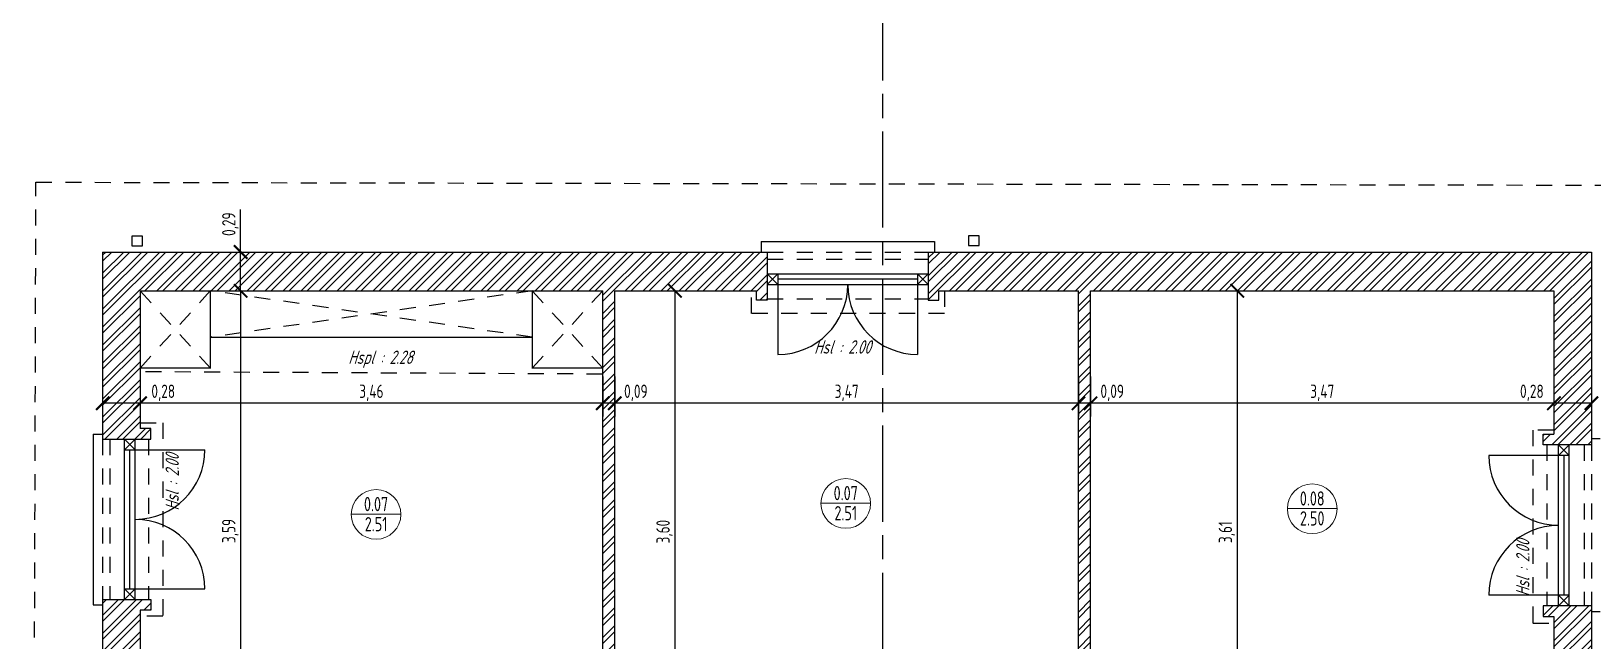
# Model space of a CAD drawing. Header units: metres. Extents: x -173 to 927, y -225 to 260.
# Drawn here: x 462.71 to 474.39, y 20.01 to 24.57 of the extents above; entities that cross this region are included whole.
import ezdxf
from ezdxf.enums import TextEntityAlignment as Align

# ---------------------------------------------------------------- set-up
doc = ezdxf.new("R2010")
doc.units = ezdxf.units.M
doc.header["$LTSCALE"] = 0.01
doc.header["$PDMODE"] = 2
doc.header["$PDSIZE"] = 0.05
doc.linetypes.add('ACAD_ISO02W100', pattern=[15, 12, -3])
doc.linetypes.add('ACAD_ISO08W100', pattern=[36, 24, -3, 6, -3])
for name, color, linetype in [('Cassure plafond', 49, 'ACAD_ISO02W100'), ('Chassis', 71, 'Continuous'), ('Cotations', 163, 'Continuous'), ('DEP', 170, 'Continuous'), ('Hachures', 250, 'Continuous'), ('Linteau', 2, 'ACAD_ISO02W100'), ('Menuiserie', 35, 'Continuous'), ('Mur', 1, 'Continuous'), ('Niveaux', 2, 'Continuous'), ('Porte', 2, 'Continuous'), ('Seuil', 161, 'Continuous'), ('Trait de Coupe', 4, 'ACAD_ISO08W100')]:
    doc.layers.add(name, color=color, linetype=linetype)
doc.layers.add('Niveaux sol-plafond', color=2, linetype='Continuous', lineweight=0)
doc.styles.add('ISO', font='isocp.shx', dxfattribs={"width": 0.8})
doc.dimstyles.new('ISO DE CEUSTER', dxfattribs={"dimtxt": 0.1, "dimasz": 0.1, "dimexe": 0.1, "dimexo": 0.1, "dimgap": 0.02, "dimtad": 1, "dimzin": 1, "dimtxsty": 'ISO', "dimblk": 'ARCHTICK', "dimcen": 2.5, "dimclrd": 256, "dimclre": 256, "dimclrt": 256, "dimadec": 0, "dimazin": 0, "dimtfac": 1, "dimtix": 1, "dimtmove": 1, "dimatfit": 3, "dimldrblk": 'CLOSEDBLANK', "dimfxl": 0.1, "dimfxlon": 1, "dimlwd": -1, "dimlwe": -1, "dimarcsym": 0})

# ---------------------------------------------------------------- blocks, each defined once
blk = doc.blocks.new('_ArchTick')
at = {"color": 0, "linetype": 'ByBlock', "const_width": 0.15}
blk.add_lwpolyline([(-0.5, -0.5), (0.5, 0.5)], dxfattribs=at)
blk = doc.blocks.new('*D30')
at = {"layer": 'Cotations', "transparency": 16777216}
for p, q in [((474.095, 21.985), (474.095, 21.685)), ((474.375, 21.985), (474.375, 21.685)), ((474.375, 21.785), (474.095, 21.785))]:
    blk.add_line(p, q, dxfattribs=at)
at = {"layer": 'Defpoints', "color": 0, "transparency": 16777216}
for p in [(474.375, 22.916), (474.095, 22.626), (474.095, 21.785)]:
    blk.add_point(p, dxfattribs=at)
at = {"layer": 'Cotations', "transparency": 16777216, "xscale": 0.1, "yscale": 0.1, "zscale": 0.1, "rotation": 180}
blk.add_blockref('_ArchTick', (474.095, 21.785), dxfattribs=at)
at = {"layer": 'Cotations', "transparency": 16777216, "xscale": 0.1, "yscale": 0.1, "zscale": 0.1}
blk.add_blockref('_ArchTick', (474.375, 21.785), dxfattribs=at)
at = {"layer": 'Cotations', "transparency": 16777216, "insert": (473.93, 21.863), "char_height": 0.1, "attachment_point": 5, "style": 'ISO'}
blk.add_mtext('0,28', dxfattribs=at)
blk = doc.blocks.new('_ClosedBlank')
at = {"color": 0, "linetype": 'ByBlock', "lineweight": -2}
for p, q in [((-1, 0.17), (0, 0)), ((-1, 0.17), (-1, -0.17)), ((0, 0), (-1, -0.17))]:
    blk.add_line(p, q, dxfattribs=at)
blk = doc.blocks.new('*D31')
at = {"layer": 'Cotations', "transparency": 16777216}
for p, q in [((470.629, 21.985), (470.629, 21.685)), ((474.095, 21.985), (474.095, 21.685)), ((474.095, 21.785), (470.629, 21.785))]:
    blk.add_line(p, q, dxfattribs=at)
at = {"layer": 'Defpoints', "color": 0, "transparency": 16777216}
for p in [(470.629, 22.626), (474.095, 22.626), (470.629, 21.785)]:
    blk.add_point(p, dxfattribs=at)
at = {"layer": 'Cotations', "transparency": 16777216, "xscale": 0.1, "yscale": 0.1, "zscale": 0.1, "rotation": 180}
blk.add_blockref('_ArchTick', (470.629, 21.785), dxfattribs=at)
at = {"layer": 'Cotations', "transparency": 16777216, "xscale": 0.1, "yscale": 0.1, "zscale": 0.1}
blk.add_blockref('_ArchTick', (474.095, 21.785), dxfattribs=at)
at = {"layer": 'Cotations', "transparency": 16777216, "insert": (472.362, 21.863), "char_height": 0.1, "attachment_point": 5, "style": 'ISO'}
blk.add_mtext('3,47', dxfattribs=at)
blk = doc.blocks.new('*D32')
at = {"layer": 'Cotations', "transparency": 16777216}
for p, q in [((470.539, 21.985), (470.539, 21.685)), ((470.629, 21.985), (470.629, 21.685)), ((470.629, 21.785), (470.539, 21.785))]:
    blk.add_line(p, q, dxfattribs=at)
at = {"layer": 'Defpoints', "color": 0, "transparency": 16777216}
for p in [(470.539, 22.626), (470.629, 22.626), (470.539, 21.785)]:
    blk.add_point(p, dxfattribs=at)
at = {"layer": 'Cotations', "transparency": 16777216, "xscale": 0.1, "yscale": 0.1, "zscale": 0.1, "rotation": 180}
blk.add_blockref('_ArchTick', (470.539, 21.785), dxfattribs=at)
at = {"layer": 'Cotations', "transparency": 16777216, "xscale": 0.1, "yscale": 0.1, "zscale": 0.1}
blk.add_blockref('_ArchTick', (470.629, 21.785), dxfattribs=at)
at = {"layer": 'Cotations', "transparency": 16777216, "insert": (470.791, 21.863), "char_height": 0.1, "attachment_point": 5, "style": 'ISO'}
blk.add_mtext('0,09', dxfattribs=at)
blk = doc.blocks.new('*D33')
at = {"layer": 'Cotations', "transparency": 16777216}
for p, q in [((467.07, 21.985), (467.07, 21.685)), ((470.539, 21.985), (470.539, 21.685)), ((470.539, 21.785), (467.07, 21.785))]:
    blk.add_line(p, q, dxfattribs=at)
at = {"layer": 'Defpoints', "color": 0, "transparency": 16777216}
for p in [(467.07, 22.626), (470.539, 22.626), (467.07, 21.785)]:
    blk.add_point(p, dxfattribs=at)
at = {"layer": 'Cotations', "transparency": 16777216, "xscale": 0.1, "yscale": 0.1, "zscale": 0.1, "rotation": 180}
blk.add_blockref('_ArchTick', (467.07, 21.785), dxfattribs=at)
at = {"layer": 'Cotations', "transparency": 16777216, "xscale": 0.1, "yscale": 0.1, "zscale": 0.1}
blk.add_blockref('_ArchTick', (470.539, 21.785), dxfattribs=at)
at = {"layer": 'Cotations', "transparency": 16777216, "insert": (468.805, 21.863), "char_height": 0.1, "attachment_point": 5, "style": 'ISO'}
blk.add_mtext('3,47', dxfattribs=at)
blk = doc.blocks.new('*D34')
at = {"layer": 'Cotations', "transparency": 16777216}
for p, q in [((466.98, 21.985), (466.98, 21.685)), ((467.07, 21.985), (467.07, 21.685)), ((467.07, 21.785), (466.98, 21.785))]:
    blk.add_line(p, q, dxfattribs=at)
at = {"layer": 'Defpoints', "color": 0, "transparency": 16777216}
for p in [(466.98, 22.626), (467.07, 22.626), (466.98, 21.785)]:
    blk.add_point(p, dxfattribs=at)
at = {"layer": 'Cotations', "transparency": 16777216, "xscale": 0.1, "yscale": 0.1, "zscale": 0.1, "rotation": 180}
blk.add_blockref('_ArchTick', (466.98, 21.785), dxfattribs=at)
at = {"layer": 'Cotations', "transparency": 16777216, "xscale": 0.1, "yscale": 0.1, "zscale": 0.1}
blk.add_blockref('_ArchTick', (467.07, 21.785), dxfattribs=at)
at = {"layer": 'Cotations', "transparency": 16777216, "insert": (467.228, 21.863), "char_height": 0.1, "attachment_point": 5, "style": 'ISO'}
blk.add_mtext('0,09', dxfattribs=at)
blk = doc.blocks.new('*D35')
at = {"layer": 'Cotations', "transparency": 16777216}
for p, q in [((463.52, 21.985), (463.52, 21.685)), ((466.98, 21.985), (466.98, 21.685)), ((466.98, 21.785), (463.52, 21.785))]:
    blk.add_line(p, q, dxfattribs=at)
at = {"layer": 'Defpoints', "color": 0, "transparency": 16777216}
for p in [(463.52, 22.626), (466.98, 22.626), (463.52, 21.785)]:
    blk.add_point(p, dxfattribs=at)
at = {"layer": 'Cotations', "transparency": 16777216, "xscale": 0.1, "yscale": 0.1, "zscale": 0.1, "rotation": 180}
blk.add_blockref('_ArchTick', (463.52, 21.785), dxfattribs=at)
at = {"layer": 'Cotations', "transparency": 16777216, "xscale": 0.1, "yscale": 0.1, "zscale": 0.1}
blk.add_blockref('_ArchTick', (466.98, 21.785), dxfattribs=at)
at = {"layer": 'Cotations', "transparency": 16777216, "insert": (465.25, 21.863), "char_height": 0.1, "attachment_point": 5, "style": 'ISO'}
blk.add_mtext('3,46', dxfattribs=at)
blk = doc.blocks.new('*D36')
at = {"layer": 'Cotations', "transparency": 16777216}
for p, q in [((463.24, 21.985), (463.24, 21.685)), ((463.52, 21.985), (463.52, 21.685)), ((463.52, 21.785), (463.24, 21.785))]:
    blk.add_line(p, q, dxfattribs=at)
at = {"layer": 'Defpoints', "color": 0, "transparency": 16777216}
for p in [(463.24, 22.916), (463.52, 22.626), (463.24, 21.785)]:
    blk.add_point(p, dxfattribs=at)
at = {"layer": 'Cotations', "transparency": 16777216, "xscale": 0.1, "yscale": 0.1, "zscale": 0.1, "rotation": 180}
blk.add_blockref('_ArchTick', (463.24, 21.785), dxfattribs=at)
at = {"layer": 'Cotations', "transparency": 16777216, "xscale": 0.1, "yscale": 0.1, "zscale": 0.1}
blk.add_blockref('_ArchTick', (463.52, 21.785), dxfattribs=at)
at = {"layer": 'Cotations', "transparency": 16777216, "insert": (463.693, 21.863), "char_height": 0.1, "attachment_point": 5, "style": 'ISO'}
blk.add_mtext('0,28', dxfattribs=at)
blk = doc.blocks.new('*D46')
at = {"layer": 'Cotations', "transparency": 16777216}
for p, q in [((464.272, 22.916), (464.272, 23.233)), ((464.072, 22.916), (464.372, 22.916)), ((464.272, 22.626), (464.272, 22.916)), ((464.072, 22.626), (464.372, 22.626))]:
    blk.add_line(p, q, dxfattribs=at)
at = {"layer": 'Defpoints', "color": 0, "transparency": 16777216}
for p in [(463.24, 22.916), (463.52, 22.626), (464.272, 22.626)]:
    blk.add_point(p, dxfattribs=at)
at = {"layer": 'Cotations', "transparency": 16777216, "xscale": 0.1, "yscale": 0.1, "zscale": 0.1}
for p, rotation in [((464.272, 22.916), 90), ((464.272, 22.626), 270)]:
    blk.add_blockref('_ArchTick', p, dxfattribs=dict(at, rotation=rotation))
at = {"layer": 'Cotations', "transparency": 16777216, "insert": (464.195, 23.124), "char_height": 0.1, "attachment_point": 5, "rotation": 90, "style": 'ISO'}
blk.add_mtext('0,29', dxfattribs=at)
blk = doc.blocks.new('*D47')
at = {"layer": 'Cotations', "transparency": 16777216}
for p, q in [((464.072, 22.626), (464.372, 22.626)), ((464.272, 22.626), (464.272, 19.035)), ((464.072, 19.035), (464.372, 19.035))]:
    blk.add_line(p, q, dxfattribs=at)
at = {"layer": 'Defpoints', "color": 0, "transparency": 16777216}
for p in [(463.52, 22.626), (463.52, 19.035), (464.272, 19.035)]:
    blk.add_point(p, dxfattribs=at)
at = {"layer": 'Cotations', "transparency": 16777216, "xscale": 0.1, "yscale": 0.1, "zscale": 0.1}
for p, rotation in [((464.272, 22.626), 90), ((464.272, 19.035), 270)]:
    blk.add_blockref('_ArchTick', p, dxfattribs=dict(at, rotation=rotation))
at = {"layer": 'Cotations', "transparency": 16777216, "insert": (464.195, 20.83), "char_height": 0.1, "attachment_point": 5, "rotation": 90, "style": 'ISO'}
blk.add_mtext('3,59', dxfattribs=at)
blk = doc.blocks.new('*D54')
at = {"layer": 'Cotations', "transparency": 16777216}
for p, q in [((467.32, 22.626), (467.62, 22.626)), ((467.52, 22.626), (467.52, 19.025)), ((467.32, 19.025), (467.62, 19.025))]:
    blk.add_line(p, q, dxfattribs=at)
at = {"layer": 'Defpoints', "color": 0, "transparency": 16777216}
for p in [(467.07, 22.626), (467.07, 19.025), (467.52, 19.025)]:
    blk.add_point(p, dxfattribs=at)
at = {"layer": 'Cotations', "transparency": 16777216, "xscale": 0.1, "yscale": 0.1, "zscale": 0.1}
for p, rotation in [((467.52, 22.626), 90), ((467.52, 19.025), 270)]:
    blk.add_blockref('_ArchTick', p, dxfattribs=dict(at, rotation=rotation))
at = {"layer": 'Cotations', "transparency": 16777216, "insert": (467.443, 20.825), "char_height": 0.1, "attachment_point": 5, "rotation": 90, "style": 'ISO'}
blk.add_mtext('3,60', dxfattribs=at)
blk = doc.blocks.new('*D59')
at = {"layer": 'Cotations', "transparency": 16777216}
for p, q in [((471.526, 22.626), (471.826, 22.626)), ((471.726, 22.626), (471.726, 19.016)), ((471.526, 19.016), (471.826, 19.016))]:
    blk.add_line(p, q, dxfattribs=at)
at = {"layer": 'Defpoints', "color": 0, "transparency": 16777216}
for p in [(470.629, 22.626), (470.629, 19.016), (471.726, 19.016)]:
    blk.add_point(p, dxfattribs=at)
at = {"layer": 'Cotations', "transparency": 16777216, "xscale": 0.1, "yscale": 0.1, "zscale": 0.1}
for p, rotation in [((471.726, 22.626), 90), ((471.726, 19.016), 270)]:
    blk.add_blockref('_ArchTick', p, dxfattribs=dict(at, rotation=rotation))
at = {"layer": 'Cotations', "transparency": 16777216, "insert": (471.649, 20.821), "char_height": 0.1, "attachment_point": 5, "rotation": 90, "style": 'ISO'}
blk.add_mtext('3,61', dxfattribs=at)

msp = doc.modelspace()

# ---------------------------------------------------------------- hatches: boundary and pattern name
at = {"layer": 'Hachures'}
h = msp.add_hatch(dxfattribs=at)
h.set_pattern_fill('ANSI32', color=256, scale=0.01)
h.paths.add_polyline_path([(468.211, 22.916), (463.24, 22.916), (463.24, 21.517), (463.601, 21.517), (463.601, 21.597), (463.52, 21.597), (463.52, 22.626), (466.98, 22.626), (466.98, 19.025), (466.889, 19.026), (466.888, 18.936), (467.16, 18.935), (467.16, 19.025), (467.07, 19.025), (467.07, 22.626), (468.131, 22.626), (468.131, 22.556), (468.211, 22.556)])
h.paths.add_polyline_path([(463.52, 20.237), (463.601, 20.237), (463.601, 20.317), (463.24, 20.317), (463.24, 18.17), (463.624, 18.17), (463.624, 18.25), (463.52, 18.25), (463.52, 18.945), (465.723, 18.939), (465.723, 18.856), (465.813, 18.856), (465.813, 18.939), (466.132, 18.938), (466.132, 19.028), (463.52, 19.035)])
h.paths.add_polyline_path([(465.813, 17.858), (469.562, 17.858), (469.562, 17.948), (465.813, 17.948), (465.813, 18.117), (465.723, 18.117), (465.723, 16.472), (465.099, 16.472), (465.099, 16.15), (463.52, 16.15), (463.52, 16.878), (463.624, 16.878), (463.624, 16.958), (463.24, 16.958), (463.24, 14.628), (463.624, 14.628), (463.624, 14.708), (463.52, 14.708), (463.52, 16.05), (465.182, 16.05), (465.182, 15.496), (465.813, 15.496)])
h.paths.add_polyline_path([(465.199, 16.15), (465.199, 16.372), (465.723, 16.372), (465.723, 16.15)], flags=16)
h.paths.add_polyline_path([(465.282, 16.05), (465.723, 16.05), (465.723, 15.596), (465.282, 15.596)], flags=16)
h.paths.add_polyline_path([(463.664, 13.229), (463.52, 13.229), (463.52, 13.429), (463.24, 13.429), (463.24, 12.663), (463.52, 12.663), (463.52, 12.979), (463.664, 12.979)])
h.paths.add_polyline_path([(467.45, 13.284), (467.364, 13.284), (467.364, 13.269), (464.946, 13.269), (464.946, 13.349), (464.866, 13.349), (464.866, 12.979), (467.45, 12.979)])
h.paths.add_polyline_path([(474.606, 11.974, 1), (474.711, 11.974, 1)])
h.paths.add_polyline_path([(474.359, 13.558), (474.04, 13.56), (474.038, 13.286), (474.358, 13.284)])
h.paths.add_polyline_path([(472.906, 17.948), (470.379, 17.948), (470.379, 17.858), (472.816, 17.858), (472.816, 16.215), (472.486, 16.215), (472.486, 14.761), (472.741, 14.761), (472.741, 14.702), (472.661, 14.702), (472.661, 14.622), (472.861, 14.622), (472.861, 14.588), (472.927, 14.588), (472.927, 14.622), (472.941, 14.622), (472.941, 14.795), (473.196, 14.795), (473.196, 16.215), (472.906, 16.215)])
h.paths.add_polyline_path([(473.046, 16.065), (473.046, 14.945), (472.636, 14.945), (472.636, 16.065)], flags=16)
h.paths.add_polyline_path([(474.375, 17.303), (474.015, 17.303), (474.015, 17.223), (474.095, 17.223), (474.095, 16.57), (474.067, 16.57), (474.067, 16.457), (474.375, 16.457)])
h.paths.add_polyline_path([(474.375, 20.27), (474.015, 20.27), (474.015, 20.19), (474.095, 20.19), (474.095, 19.006), (471.458, 19.013), (471.457, 18.923), (474.095, 18.916), (474.095, 18.587), (474.015, 18.587), (474.015, 18.507), (474.375, 18.507)])
h.paths.add_polyline_path([(474.375, 22.916), (469.415, 22.916), (469.415, 22.556), (469.495, 22.556), (469.495, 22.626), (470.539, 22.626), (470.539, 19.016), (467.892, 19.023), (467.892, 18.933), (470.719, 18.925), (470.719, 19.015), (470.629, 19.016), (470.629, 22.626), (474.095, 22.626), (474.095, 21.555), (474.015, 21.555), (474.015, 21.475), (474.375, 21.475)])
h.paths.add_polyline_path([(474.741, 19.711), (474.626, 19.711), (474.626, 19.596), (474.741, 19.596)])
h.paths.add_polyline_path([(474.75, 21.631), (474.635, 21.631), (474.635, 21.515), (474.75, 21.515)])
h.paths.add_polyline_path([(480.189, 19.697), (480.074, 19.697), (480.074, 19.582), (480.189, 19.582)])
h.paths.add_polyline_path([(480.189, 21.593), (480.074, 21.593), (480.074, 21.478), (480.189, 21.478)])
h.paths.add_polyline_path([(480.189, 23.486), (480.074, 23.486), (480.074, 23.371), (480.189, 23.371)])
h.paths.add_polyline_path([(474.75, 23.572), (474.635, 23.572), (474.635, 23.456), (474.75, 23.456)])
h.paths.add_polyline_path([(463.232, 8.596), (463.131, 8.596), (463.131, 8.497), (463.232, 8.497)])
h.paths.add_polyline_path([(467.037, 8.596), (466.937, 8.596), (466.937, 8.497), (467.037, 8.497)])
h.paths.add_polyline_path([(485.201, 31.16), (485.277, 31.159), (485.278, 31.197), (485.202, 31.198), (485.205, 31.268), (485.167, 31.27), (485.164, 31.199), (481.175, 31.286), (481.178, 31.356), (481.14, 31.357), (481.137, 31.287), (481.071, 31.288), (481.07, 31.25), (481.136, 31.249), (480.933, 26.262), (480.867, 26.263), (480.866, 26.225), (480.931, 26.224), (480.929, 26.16), (480.967, 26.159), (480.969, 26.223), (484.984, 26.135), (484.981, 26.072), (485.019, 26.071), (485.022, 26.134), (485.09, 26.133), (485.091, 26.171), (485.023, 26.172)])
h.paths.add_polyline_path([(484.985, 26.173), (480.971, 26.261), (481.174, 31.248), (485.163, 31.161)], flags=16)

# ---------------------------------------------------------------- linework, layer by layer
at = {"layer": 'Cassure plafond'}
for p, q in [((462.706, 11.454), (462.741, 23.438)), ((462.741, 23.438), (474.895, 23.415)), ((468.211, 22.862), (469.415, 22.862)), ((468.094, 22.456), (468.094, 22.626)), ((469.536, 22.626), (469.536, 22.456)), ((469.536, 22.456), (468.094, 22.456)), ((466.98, 22.003), (463.52, 22.02)), ((463.52, 21.639), (463.69, 21.639)), ((463.69, 21.639), (463.69, 20.193)), ((463.294, 21.517), (463.294, 20.317)), ((474.095, 21.584), (473.938, 21.584)), ((473.938, 21.584), (473.938, 20.14)), ((474.321, 21.475), (474.321, 20.27)), ((463.69, 20.193), (463.52, 20.193)), ((473.938, 20.14), (474.095, 20.14))]:
    msp.add_line(p, q, dxfattribs=at)
at = {"layer": 'Chassis'}
for p, q in [((468.211, 22.752), (469.415, 22.752)), ((468.291, 22.752), (468.211, 22.672)), ((468.291, 22.672), (468.211, 22.752)), ((468.211, 22.672), (469.415, 22.672)), ((468.291, 22.752), (468.291, 22.672)), ((469.335, 22.712), (468.291, 22.712)), ((469.335, 22.752), (469.335, 22.672)), ((469.415, 22.752), (469.335, 22.672)), ((469.415, 22.672), (469.335, 22.752)), ((463.404, 20.317), (463.404, 21.517)), ((463.484, 21.437), (463.404, 21.517)), ((463.404, 21.437), (463.484, 21.517)), ((463.484, 20.317), (463.484, 21.517)), ((463.404, 21.437), (463.484, 21.437)), ((463.444, 20.397), (463.444, 21.437)), ((474.13, 20.27), (474.13, 21.475)), ((474.21, 21.475), (474.13, 21.395)), ((474.21, 21.395), (474.13, 21.475)), ((474.21, 21.395), (474.13, 21.395)), ((474.17, 21.395), (474.17, 20.35)), ((474.21, 20.27), (474.21, 21.475)), ((463.404, 20.397), (463.484, 20.397)), ((463.484, 20.317), (463.404, 20.397)), ((463.404, 20.317), (463.484, 20.397)), ((474.21, 20.35), (474.13, 20.35)), ((474.21, 20.35), (474.13, 20.27)), ((474.21, 20.27), (474.13, 20.35))]:
    msp.add_line(p, q, dxfattribs=at)
at = {"layer": 'DEP'}
for points in [[(463.539, 23.034), (463.459, 23.034), (463.459, 22.961), (463.539, 22.961)], [(469.797, 23.037), (469.717, 23.037), (469.717, 22.964), (469.797, 22.964)]]:
    msp.add_lwpolyline(points, close=True, dxfattribs=at)
at = {"layer": 'Linteau'}
for p, q in [((468.211, 22.916), (469.415, 22.916)), ((468.211, 22.567), (469.415, 22.567)), ((463.24, 21.517), (463.24, 20.317)), ((463.584, 21.517), (463.584, 20.317)), ((474.041, 21.475), (474.041, 20.27)), ((474.375, 21.475), (474.375, 20.27))]:
    msp.add_line(p, q, dxfattribs=at)
at = {"layer": 'Menuiserie', "linetype": 'ACAD_ISO02W100'}
for p, q in [((464.046, 22.048), (463.52, 22.626)), ((463.52, 22.048), (464.046, 22.626)), ((466.453, 22.279), (464.046, 22.626)), ((466.453, 22.626), (464.046, 22.279)), ((466.98, 22.626), (466.453, 22.048)), ((466.98, 22.048), (466.453, 22.626))]:
    msp.add_line(p, q, dxfattribs=at)
at = {"layer": 'Menuiserie', "const_width": 0.01}
for points in [[(463.52, 22.048), (464.046, 22.048), (464.046, 22.626)], [(466.453, 22.626), (466.453, 22.048), (466.98, 22.048)], [(466.453, 22.279), (464.046, 22.279)]]:
    msp.add_lwpolyline(points, dxfattribs=at)
at = {"layer": 'Mur'}
for p, q in [((463.24, 22.916), (463.24, 21.517)), ((463.24, 22.916), (468.211, 22.916)), ((468.211, 22.916), (468.211, 22.556)), ((469.415, 22.916), (469.415, 22.556)), ((469.415, 22.916), (474.375, 22.916)), ((474.375, 22.916), (474.375, 21.475)), ((463.52, 22.626), (463.52, 21.597)), ((463.52, 22.626), (466.98, 22.626)), ((466.98, 19.025), (466.98, 22.626)), ((467.07, 19.025), (467.07, 22.626)), ((467.07, 22.626), (468.131, 22.626)), ((468.131, 22.556), (468.131, 22.626)), ((468.211, 22.556), (468.131, 22.556)), ((469.415, 22.556), (469.495, 22.556)), ((469.495, 22.556), (469.495, 22.626)), ((469.495, 22.626), (470.539, 22.626)), ((470.539, 19.016), (470.539, 22.626)), ((470.629, 19.016), (470.629, 22.626)), ((470.629, 22.626), (474.095, 22.626)), ((474.095, 22.626), (474.095, 21.555)), ((463.24, 21.517), (463.601, 21.517)), ((463.601, 21.597), (463.52, 21.597)), ((463.601, 21.517), (463.601, 21.597)), ((474.015, 21.475), (474.015, 21.555)), ((474.015, 21.555), (474.095, 21.555)), ((474.375, 21.475), (474.015, 21.475)), ((463.24, 20.317), (463.601, 20.317)), ((463.24, 20.317), (463.24, 18.17)), ((463.601, 20.237), (463.52, 20.237)), ((463.52, 20.237), (463.52, 19.035)), ((463.601, 20.317), (463.601, 20.237)), ((474.375, 20.27), (474.015, 20.27)), ((474.015, 20.27), (474.015, 20.19)), ((474.375, 20.27), (474.375, 18.507)), ((474.015, 20.19), (474.095, 20.19)), ((474.095, 20.19), (474.095, 19.006))]:
    msp.add_line(p, q, dxfattribs=at)
at = {"layer": 'Niveaux sol-plafond'}
for p, q in [((468.612, 21.037), (468.984, 21.037)), ((465.098, 20.956), (465.471, 20.956)), ((472.1, 20.998), (472.473, 20.998))]:
    msp.add_line(p, q, dxfattribs=at)
for centre in [(468.798, 21.036), (472.287, 20.996), (465.285, 20.954)]:
    msp.add_circle(centre, 0.186, dxfattribs=at)
at = {"layer": 'Porte'}
for p, q in [((468.291, 22.672), (468.291, 22.15)), ((469.335, 22.672), (469.335, 22.15)), ((463.484, 21.437), (464.004, 21.437)), ((474.13, 21.395), (473.608, 21.395)), ((463.484, 20.397), (464.004, 20.397)), ((474.13, 20.35), (473.608, 20.35))]:
    msp.add_line(p, q, dxfattribs=at)
for centre, radius, start, end in [((468.291, 22.672), 0.522, 270, 360), ((469.335, 22.672), 0.522, 180, 270), ((463.484, 21.437), 0.52, 270, 0), ((474.13, 21.395), 0.522, 180, 270), ((463.484, 20.397), 0.52, 0, 90), ((474.13, 20.35), 0.522, 90, 180)]:
    msp.add_arc(centre, radius, start, end, dxfattribs=at)
at = {"layer": 'Seuil'}
for p, q in [((468.165, 22.995), (469.461, 22.995)), ((468.165, 22.995), (468.165, 22.916)), ((469.461, 22.995), (469.461, 22.916)), ((463.17, 21.555), (463.17, 20.278)), ((463.17, 21.555), (463.24, 21.555)), ((474.441, 21.519), (474.375, 21.519)), ((463.17, 20.278), (463.24, 20.278)), ((474.441, 20.225), (474.375, 20.225))]:
    msp.add_line(p, q, dxfattribs=at)
at = {"layer": 'Trait de Coupe', "ltscale": 3}
msp.add_line((469.072, 29.318), (469.072, 2.209), dxfattribs=at)

# ---------------------------------------------------------------- texts
at = {"layer": 'Niveaux', "style": 'ISO', "oblique": 18, "width": 0.8}
for s, p in [('Hsl : 2.00', (468.773, 22.206)), ('Hspl : 2.28', (465.318, 22.129))]:
    msp.add_text(s, height=0.1, dxfattribs=at).set_placement(p, align=Align.MIDDLE_CENTER)
for p in [(463.76, 21.195), (473.862, 20.553)]:
    msp.add_text('Hsl : 2.00', height=0.1, rotation=90, dxfattribs=at).set_placement(p, align=Align.MIDDLE_CENTER)
at = {"layer": 'Niveaux sol-plafond', "color": 230, "style": 'ISO', "width": 0.8}
for s, p in [('0.07', (468.798, 21.113)), ('0.07', (465.285, 21.031)), ('0.08', (472.287, 21.073))]:
    msp.add_text(s, height=0.1066, rotation=360, dxfattribs=at).set_placement(p, align=Align.MIDDLE_CENTER)
at = {"layer": 'Niveaux sol-plafond', "style": 'ISO', "width": 0.8}
for s, p in [('2.51', (465.285, 20.881)), ('2.51', (468.798, 20.963)), ('2.50', (472.287, 20.924))]:
    msp.add_text(s, height=0.1066, rotation=360, dxfattribs=at).set_placement(p, align=Align.MIDDLE_CENTER)

# ---------------------------------------------------------------- dimensions: what is measured, and where the dimension line sits
at = {"layer": 'Cotations'}
dim = msp.add_linear_dim(base=(464.272, 22.626), p1=(463.24, 22.916), p2=(463.52, 22.626), angle=90, dimstyle='ISO DE CEUSTER', override={"dimtmove": 0, "dimfxl": 0.2}, dxfattribs=at)
dim.commit()
dim.dimension.update_dxf_attribs({"geometry": '*D46', "text_midpoint": (464.272, 23.124), "dimtype": 160})
for base, p1, p2, picture, middle in [((463.24, 21.785), (463.52, 22.626), (463.24, 22.916), '*D36', (463.693, 21.863)), ((474.095, 21.785), (474.375, 22.916), (474.095, 22.626), '*D30', (473.93, 21.863)), ((466.98, 21.785), (467.07, 22.626), (466.98, 22.626), '*D34', (467.228, 21.863)), ((470.539, 21.785), (470.629, 22.626), (470.539, 22.626), '*D32', (470.791, 21.863))]:
    dim = msp.add_linear_dim(base=base, p1=p1, p2=p2, dimstyle='ISO DE CEUSTER', override={"dimtmove": 2, "dimfxl": 0.2}, dxfattribs=at)
    dim.commit()
    dim.dimension.update_dxf_attribs({"geometry": picture, "text_midpoint": middle, "dimtype": 160})
for base, p1, p2, picture, middle in [((464.272, 19.035), (463.52, 22.626), (463.52, 19.035), '*D47', (464.195, 20.83)), ((467.52, 19.025), (467.07, 22.626), (467.07, 19.025), '*D54', (467.443, 20.825)), ((471.726, 19.016), (470.629, 22.626), (470.629, 19.016), '*D59', (471.649, 20.821))]:
    dim = msp.add_linear_dim(base=base, p1=p1, p2=p2, angle=90, dimstyle='ISO DE CEUSTER', override={"dimfxl": 0.2}, dxfattribs=at)
    dim.commit()
    dim.dimension.update_dxf_attribs({"geometry": picture, "text_midpoint": middle})
for base, p1, p2, picture, middle in [((463.52, 21.785), (466.98, 22.626), (463.52, 22.626), '*D35', (465.25, 21.863)), ((467.07, 21.785), (470.539, 22.626), (467.07, 22.626), '*D33', (468.805, 21.863)), ((470.629, 21.785), (474.095, 22.626), (470.629, 22.626), '*D31', (472.362, 21.863))]:
    dim = msp.add_linear_dim(base=base, p1=p1, p2=p2, dimstyle='ISO DE CEUSTER', override={"dimfxl": 0.2}, dxfattribs=at)
    dim.commit()
    dim.dimension.update_dxf_attribs({"geometry": picture, "text_midpoint": middle})

doc.saveas('drawing.dxf')
